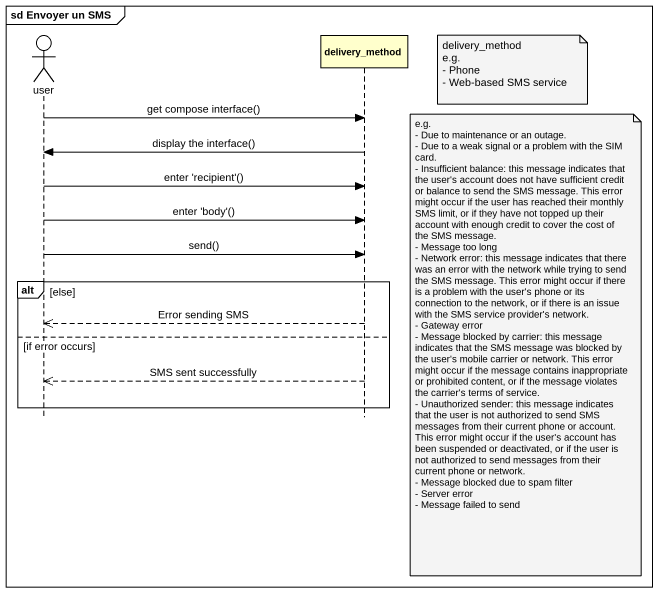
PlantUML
@startuml
mainframe sd Envoyer un SMS
hide footbox
actor user
participant delivery_method

note right of delivery_method
  delivery_method
  e.g.
  - Phone
  - Web-based SMS service
end note
user -> delivery_method : get compose interface()
delivery_method -> user : display the interface()
user -> delivery_method : enter 'recipient'()
user -> delivery_method : enter 'body'()
user -> delivery_method : send()
alt else
  delivery_method -->> user : Error sending SMS
else if error occurs
  note right of delivery_method
    e.g.
    - Due to maintenance or an outage.
    - Due to a weak signal or a problem with the SIM card.
    - Insufficient balance: this message indicates that the user's account does not have sufficient credit or balance to send the SMS message. This error might occur if the user has reached their monthly SMS limit, or if they have not topped up their account with enough credit to cover the cost of the SMS message.
    - Message too long
    - Network error: this message indicates that there was an error with the network while trying to send the SMS message. This error might occur if there is a problem with the user's phone or its connection to the network, or if there is an issue with the SMS service provider's network.
    - Gateway error
    - Message blocked by carrier: this message indicates that the SMS message was blocked by the user's mobile carrier or network. This error might occur if the message contains inappropriate or prohibited content, or if the message violates the carrier's terms of service.
    - Unauthorized sender: this message indicates that the user is not authorized to send SMS messages from their current phone or account. This error might occur if the user's account has been suspended or deactivated, or if the user is not authorized to send messages from their current phone or network.
    - Message blocked due to spam filter
    - Server error
    - Message failed to send
  end note
  delivery_method -->> user : SMS sent successfully
end
@enduml
